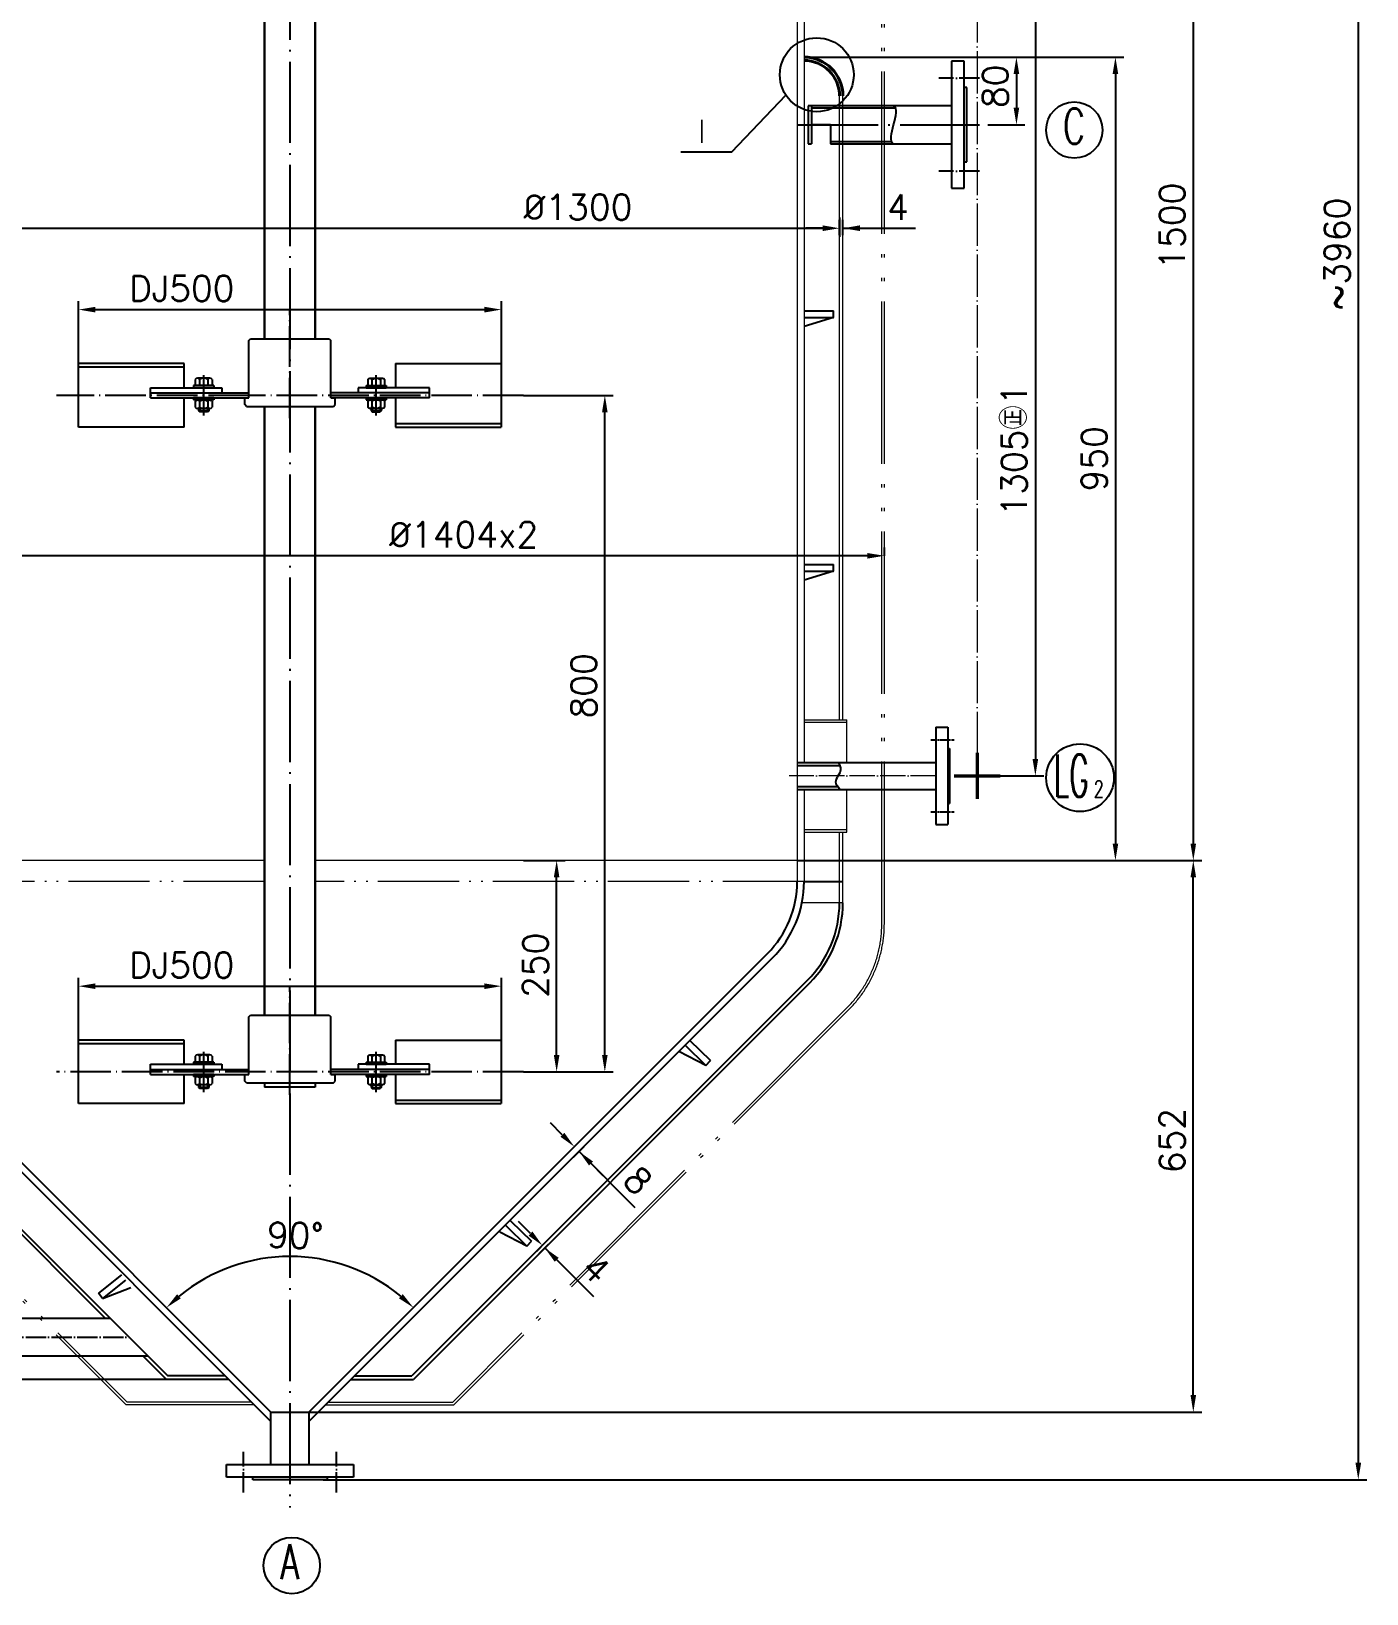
# Model space of a CAD drawing. Extents: x -5195 to 745, y -4429 to 3981.
# Drawn here: x -3904 to -2325, y -1129 to 719 of the extents above; entities that cross this region are included whole.
import ezdxf

# ---------------------------------------------------------------- set-up
doc = ezdxf.new("R2010")
doc.units = 0
doc.header["$MEASUREMENT"] = 0
for name, pattern in [('ACAD_ISO04W100', [30.5, 24, -3, 0.5, -3]), ('ACAD_ISO05W100', [34, 24, -3, 0.5, -3, 0.5, -3]), ('DASH10', [12, 10, -1, 0, -1]), ('DIVIDEX2', [2.5, 1, -0.5, 0, -0.5, 0, -0.5]), ('PHANTOMX2', [5, 2.5, -0.5, 0.5, -0.5, 0.5, -0.5])]:
    doc.linetypes.add(name, pattern=pattern)
doc.layers.get('DEFPOINTS').update_dxf_attribs({"linetype": 'CONTINUOUS'})
for name, color, linetype, lineweight in [('1', 7, 'CONTINUOUS', 40), ('中心线', 3, 'DASH10', 18), ('双点划线', 5, 'DIVIDEX2', 18), ('细实线', 5, 'CONTINUOUS', 18), ('轮廓线', 7, 'CONTINUOUS', 30)]:
    doc.layers.add(name, color=color, linetype=linetype, lineweight=lineweight)
for name, color, linetype in [('1中心线', 3, 'ACAD_ISO04W100'), ('3', 5, 'PHANTOMX2'), ('3轮廓', 7, 'CONTINUOUS'), ('3轮廓、图框', 7, 'CONTINUOUS'), ('4文字、标注、剖面线', 5, 'CONTINUOUS'), ('4文字标注', 5, 'CONTINUOUS'), ('4文字标注2', 5, 'CONTINUOUS')]:
    doc.layers.add(name, color=color, linetype=linetype)
doc.styles.add('CHINA', font='romans.shx', dxfattribs={"bigfont": 'china.shx'})
doc.styles.add('样式 2', font='ROMANS.shx', dxfattribs={"width": 0.75, "bigfont": 'hmhz.shx'})
doc.dimstyles.new('普通15CC', dxfattribs={"dimscale": 10, "dimtxt": 3, "dimasz": 2, "dimexe": 1, "dimexo": 0, "dimgap": 1, "dimtad": 1, "dimdec": 0, "dimzin": 11, "dimdsep": 46, "dimtxsty": 'CHINA', "dimcen": 0, "dimclrd": 5, "dimclre": 5, "dimclrt": 5, "dimadec": 0, "dimazin": 0, "dimtfac": 0.7, "dimtdec": 4, "dimtofl": 0, "dimtmove": 0, "dimatfit": 0, "dimfxl": 1, "dimtolj": 1, "dimtzin": 11, "dimarcsym": 0})

# ---------------------------------------------------------------- blocks, each defined once
blk = doc.blocks.new('管口符号')
at = {"layer": '4文字标注'}
blk.add_circle((-1249.14, -514.69), 4, dxfattribs=at)
at = {"layer": '4文字标注', "style": '样式 2', "width": 0.7}
for tag, p, height in [('A', (-1250.76, -516.64), 5), ('1', (-1247.74, -516.63), 2)]:
    blk.add_attdef(tag, p, '', height=height, dxfattribs=at)
blk = doc.blocks.new('*D37')
at = {"layer": '3轮廓、图框', "color": 5, "lineweight": -2}
for p, q in [((-2968.1, 486), (-2988.1, 486)), ((-2948.1, 478), (-2948.1, 496)), ((-2944.1, 478), (-2944.1, 496)), ((-2944.1, 486), (-2858.3, 486)), ((-2924.1, 486), (-2904.1, 486))]:
    blk.add_line(p, q, dxfattribs=at)
at = {"layer": '3轮廓、图框', "color": 5}
for points in [[(-2968.1, 482.7), (-2968.1, 489.4), (-2948.1, 486)], [(-2924.1, 489.4), (-2924.1, 482.7), (-2944.1, 486)]]:
    blk.add_solid(points, dxfattribs=at)
at = {"layer": 'DEFPOINTS', "color": 0}
for p in [(-2944.1, 486), (-2948.1, 478), (-2944.1, 478)]:
    blk.add_point(p, dxfattribs=at)
at = {"layer": '3轮廓、图框', "color": 5, "insert": (-2879, 511), "char_height": 30, "attachment_point": 5, "style": 'CHINA'}
blk.add_mtext('\\A1;4', dxfattribs=at)
blk = doc.blocks.new('*D39')
at = {"layer": '3轮廓、图框', "color": 5, "lineweight": -2}
for p, q in [((-4301.1, 98.7), (-4301.1, 108.7)), ((-2915.1, 98.7), (-4281.1, 98.7)), ((-2895.1, 98.7), (-2895.1, 108.7))]:
    blk.add_line(p, q, dxfattribs=at)
at = {"layer": '3轮廓、图框', "color": 5}
for points in [[(-4281.1, 102), (-4281.1, 95.4), (-4301.1, 98.7)], [(-2915.1, 95.4), (-2915.1, 102), (-2895.1, 98.7)]]:
    blk.add_solid(points, dxfattribs=at)
at = {"layer": 'DEFPOINTS', "color": 0}
for p in [(-4301.1, 98.7), (-4301.1, 98.7), (-2895.1, 98.7)]:
    blk.add_point(p, dxfattribs=at)
at = {"layer": '3轮廓、图框', "color": 5, "insert": (-3392.7, 123.7), "char_height": 30, "attachment_point": 5, "style": 'CHINA'}
blk.add_mtext('\\A1;{\\fISOCPEUR|b0|i0|c134|p0;%%c}1404x2', dxfattribs=at)
blk = doc.blocks.new('*D40')
at = {"layer": '3轮廓、图框', "color": 5, "lineweight": -2}
for p, q in [((-4248.1, 498.6), (-4248.1, 476)), ((-4228.1, 486), (-2968.1, 486)), ((-2948.1, 498.6), (-2948.1, 476))]:
    blk.add_line(p, q, dxfattribs=at)
at = {"layer": '3轮廓、图框', "color": 5}
for points in [[(-4228.1, 489.4), (-4228.1, 482.7), (-4248.1, 486)], [(-2968.1, 482.7), (-2968.1, 489.4), (-2948.1, 486)]]:
    blk.add_solid(points, dxfattribs=at)
at = {"layer": 'DEFPOINTS', "color": 0}
for p in [(-4248.1, 498.6), (-2948.1, 498.6), (-2948.1, 486)]:
    blk.add_point(p, dxfattribs=at)
at = {"layer": '3轮廓、图框', "color": 5, "insert": (-3257.5, 511), "char_height": 30, "attachment_point": 5, "style": 'CHINA'}
blk.add_mtext('\\A1;{\\fISOCPEUR|b0|i0|c0|p22;%%c}1300', dxfattribs=at)
blk = doc.blocks.new('*D41')
at = {"layer": '3轮廓、图框', "color": 5, "lineweight": -2}
for p, q in [((-2772.6, 688.4), (-2728.9, 688.4)), ((-2738.9, 668.4), (-2738.9, 628.4)), ((-2772.6, 608.4), (-2728.9, 608.4))]:
    blk.add_line(p, q, dxfattribs=at)
at = {"layer": '3轮廓、图框', "color": 5}
for points in [[(-2735.6, 668.4), (-2742.2, 668.4), (-2738.9, 688.4)], [(-2742.2, 628.4), (-2735.6, 628.4), (-2738.9, 608.4)]]:
    blk.add_solid(points, dxfattribs=at)
at = {"layer": 'DEFPOINTS', "color": 0}
for p in [(-2772.6, 688.4), (-2772.6, 608.4), (-2738.9, 608.4)]:
    blk.add_point(p, dxfattribs=at)
at = {"layer": '3轮廓、图框', "color": 5, "insert": (-2763.9, 653.8), "char_height": 30, "attachment_point": 5, "rotation": 90, "style": 'CHINA'}
blk.add_mtext('\\A1;80', dxfattribs=at)
blk = doc.blocks.new('*D43')
at = {"layer": '3轮廓、图框', "color": 5, "lineweight": -2}
for p, q in [((-3848.1, 325.9), (-3848.1, 399.8)), ((-3828.1, 389.8), (-3368.1, 389.8)), ((-3348.1, 325.9), (-3348.1, 399.8))]:
    blk.add_line(p, q, dxfattribs=at)
at = {"layer": '3轮廓、图框', "color": 5}
for points in [[(-3828.1, 393.1), (-3828.1, 386.4), (-3848.1, 389.8)], [(-3368.1, 386.4), (-3368.1, 393.1), (-3348.1, 389.8)]]:
    blk.add_solid(points, dxfattribs=at)
at = {"layer": 'DEFPOINTS', "color": 0}
for p in [(-3348.1, 389.8), (-3848.1, 325.9), (-3348.1, 325.9)]:
    blk.add_point(p, dxfattribs=at)
at = {"layer": '3轮廓、图框', "color": 5, "insert": (-3726.1, 414.8), "char_height": 30, "attachment_point": 5, "style": 'CHINA'}
blk.add_mtext('\\A1;DJ500', dxfattribs=at)
blk = doc.blocks.new('*D49')
at = {"layer": '3轮廓、图框', "color": 5, "lineweight": -2}
for p, q in [((-4063.1, -805.1), (-4063.1, -785.1)), ((-4063.1, -825.1), (-4073.1, -825.1)), ((-3744.1, -875.1), (-4073.1, -875.1)), ((-4063.1, -875.1), (-4063.1, -983.7)), ((-4063.1, -895.1), (-4063.1, -915.1))]:
    blk.add_line(p, q, dxfattribs=at)
at = {"layer": '3轮廓、图框', "color": 5}
for points in [[(-4066.4, -805.1), (-4059.8, -805.1), (-4063.1, -825.1)], [(-4059.8, -895.1), (-4066.4, -895.1), (-4063.1, -875.1)]]:
    blk.add_solid(points, dxfattribs=at)
at = {"layer": 'DEFPOINTS', "color": 0}
for p in [(-4063.1, -825.1), (-4063.1, -875.1), (-3744.1, -875.1)]:
    blk.add_point(p, dxfattribs=at)
at = {"layer": '3轮廓、图框', "color": 5, "insert": (-4088.1, -949.4), "char_height": 30, "attachment_point": 5, "rotation": 90, "style": 'CHINA'}
blk.add_mtext('\\A1;50', dxfattribs=at)
blk = doc.blocks.new('*D56')
at = {"layer": '3轮廓、图框', "color": 5, "lineweight": -2}
for p, q in [((-3313.7, -702.7), (-3327.8, -688.6)), ((-3295.7, -713), (-3306.6, -723.9)), ((-3292.8, -715.8), (-3303.8, -726.7)), ((-3296.7, -719.7), (-3239.1, -777.3)), ((-3282.6, -733.8), (-3268.4, -748))]:
    blk.add_line(p, q, dxfattribs=at)
at = {"layer": '3轮廓、图框', "color": 5}
for points in [[(-3316, -705.1), (-3311.3, -700.3), (-3299.5, -716.8)], [(-3280.2, -731.5), (-3284.9, -736.2), (-3296.7, -719.7)]]:
    blk.add_solid(points, dxfattribs=at)
at = {"layer": 'DEFPOINTS', "color": 0}
for p in [(-3296.7, -719.7), (-3295.7, -713), (-3292.8, -715.8)]:
    blk.add_point(p, dxfattribs=at)
at = {"layer": '3轮廓、图框', "color": 5, "insert": (-3236.1, -744.9), "char_height": 30, "attachment_point": 5, "rotation": 315, "style": 'CHINA'}
blk.add_mtext('\\A1;4', dxfattribs=at)
blk = doc.blocks.new('*D57')
at = {"layer": '3轮廓、图框', "color": 5, "lineweight": -2}
for p, q in [((-3276, -585.9), (-3290.1, -571.7)), ((-3256.4, -594.5), (-3268.9, -607.1)), ((-3250.7, -600.2), (-3263.3, -612.7)), ((-3256.2, -605.7), (-3190.1, -671.8)), ((-3242, -619.8), (-3227.9, -634))]:
    blk.add_line(p, q, dxfattribs=at)
at = {"layer": '3轮廓、图框', "color": 5}
for points in [[(-3278.3, -588.2), (-3273.6, -583.5), (-3261.8, -600)], [(-3239.7, -617.5), (-3244.4, -622.2), (-3256.2, -605.7)]]:
    blk.add_solid(points, dxfattribs=at)
at = {"layer": 'DEFPOINTS', "color": 0}
for p in [(-3256.4, -594.5), (-3256.2, -605.7), (-3250.7, -600.2)]:
    blk.add_point(p, dxfattribs=at)
at = {"layer": '3轮廓、图框', "color": 5, "insert": (-3186.5, -640), "char_height": 30, "attachment_point": 5, "rotation": 315, "style": 'CHINA'}
blk.add_mtext('\\A1;8', dxfattribs=at)
blk = doc.blocks.new('*D58')
at = {"layer": '3轮廓、图框', "color": 5, "lineweight": -2}
for p, q in [((-2944.1, -261.6), (-2519.7, -261.6)), ((-2529.7, -893.8), (-2529.7, -281.6)), ((-3575.6, -913.8), (-2519.7, -913.8))]:
    blk.add_line(p, q, dxfattribs=at)
at = {"layer": '3轮廓、图框', "color": 5}
for points in [[(-2526.4, -281.6), (-2533, -281.6), (-2529.7, -261.6)], [(-2533, -893.8), (-2526.4, -893.8), (-2529.7, -913.8)]]:
    blk.add_solid(points, dxfattribs=at)
at = {"layer": 'DEFPOINTS', "color": 0}
for p in [(-2944.1, -261.6), (-2529.7, -261.6), (-3575.6, -913.8)]:
    blk.add_point(p, dxfattribs=at)
at = {"layer": '3轮廓、图框', "color": 5, "insert": (-2554.7, -592.8), "char_height": 30, "attachment_point": 5, "rotation": 90, "style": 'CHINA'}
blk.add_mtext('\\A1;652', dxfattribs=at)
blk = doc.blocks.new('*D59')
at = {"layer": '3轮廓、图框', "color": 5, "lineweight": -2}
blk.add_arc((-3598.1, -936.3), 206.5, 50.5513, 129.4487, dxfattribs=at)
at = {"layer": '3轮廓、图框', "color": 5}
for points in [[(-3731.6, -774.4), (-3727.1, -779.3), (-3744.1, -790.3)], [(-3469.2, -779.3), (-3464.7, -774.4), (-3452.1, -790.3)]]:
    blk.add_solid(points, dxfattribs=at)
at = {"layer": 'DEFPOINTS', "color": 0}
for p in [(-4163, -371.4), (-3033.3, -371.4), (-3651.6, -736.8), (-3620.6, -913.8), (-3575.6, -913.8)]:
    blk.add_point(p, dxfattribs=at)
at = {"layer": '3轮廓、图框', "color": 5, "insert": (-3591.8, -704.9), "char_height": 30, "attachment_point": 5, "rotation": 358.4368, "style": 'CHINA'}
blk.add_mtext('\\A1;90%%d', dxfattribs=at)
blk = doc.blocks.new('*D60')
at = {"layer": '3轮廓、图框', "color": 5, "lineweight": -2}
for p, q in [((-3321.8, -261.6), (-3272.7, -261.6)), ((-3282.7, -491.6), (-3282.7, -281.6)), ((-3321.8, -511.6), (-3272.7, -511.6))]:
    blk.add_line(p, q, dxfattribs=at)
at = {"layer": '3轮廓、图框', "color": 5}
for points in [[(-3279.4, -281.6), (-3286, -281.6), (-3282.7, -261.6)], [(-3286, -491.6), (-3279.4, -491.6), (-3282.7, -511.6)]]:
    blk.add_solid(points, dxfattribs=at)
at = {"layer": 'DEFPOINTS', "color": 0}
for p in [(-3321.8, -261.6), (-3282.7, -261.6), (-3321.8, -511.6)]:
    blk.add_point(p, dxfattribs=at)
at = {"layer": '3轮廓、图框', "color": 5, "insert": (-3307.7, -385.5), "char_height": 30, "attachment_point": 5, "rotation": 90, "style": 'CHINA'}
blk.add_mtext('\\A1;250', dxfattribs=at)
blk = doc.blocks.new('*D61')
at = {"layer": '3轮廓、图框', "color": 5, "lineweight": -2}
for p, q in [((-3848.1, -474.1), (-3848.1, -400.2)), ((-3348.1, -474.1), (-3348.1, -400.2)), ((-3828.1, -410.2), (-3368.1, -410.2))]:
    blk.add_line(p, q, dxfattribs=at)
at = {"layer": '3轮廓、图框', "color": 5}
for points in [[(-3828.1, -406.9), (-3828.1, -413.6), (-3848.1, -410.2)], [(-3368.1, -413.6), (-3368.1, -406.9), (-3348.1, -410.2)]]:
    blk.add_solid(points, dxfattribs=at)
at = {"layer": 'DEFPOINTS', "color": 0}
for p in [(-3348.1, -410.2), (-3848.1, -474.1), (-3348.1, -474.1)]:
    blk.add_point(p, dxfattribs=at)
at = {"layer": '3轮廓、图框', "color": 5, "insert": (-3726.1, -385.2), "char_height": 30, "attachment_point": 5, "style": 'CHINA'}
blk.add_mtext('\\A1;DJ500', dxfattribs=at)
blk = doc.blocks.new('*D65')
at = {"layer": '3轮廓、图框', "color": 5, "lineweight": -2}
for p, q in [((-3559, 2959.8), (-2324.6, 2959.8)), ((-2334.6, 2939.8), (-2334.6, -973.8)), ((-3559, -993.8), (-2324.6, -993.8))]:
    blk.add_line(p, q, dxfattribs=at)
at = {"layer": '3轮廓、图框', "color": 5}
for points in [[(-2331.2, 2939.8), (-2337.9, 2939.8), (-2334.6, 2959.8)], [(-2337.9, -973.8), (-2331.2, -973.8), (-2334.6, -993.8)]]:
    blk.add_solid(points, dxfattribs=at)
at = {"layer": 'DEFPOINTS', "color": 0}
for p in [(-3559, 2959.8), (-3559, -993.8), (-2334.6, -993.8)]:
    blk.add_point(p, dxfattribs=at)
at = {"layer": '3轮廓、图框', "color": 5, "insert": (-2359.6, 455.3), "char_height": 30, "attachment_point": 5, "rotation": 90, "style": 'CHINA'}
blk.add_mtext('\\A1;~3960', dxfattribs=at)
blk = doc.blocks.new('*D66')
at = {"layer": '3轮廓、图框', "color": 5, "lineweight": -2}
for p, q in [((-2998.1, 1238.4), (-2519.7, 1238.4)), ((-2529.7, 1218.4), (-2529.7, -241.6)), ((-2998.1, -261.6), (-2519.7, -261.6))]:
    blk.add_line(p, q, dxfattribs=at)
at = {"layer": '3轮廓、图框', "color": 5}
for points in [[(-2526.4, 1218.4), (-2533, 1218.4), (-2529.7, 1238.4)], [(-2533, -241.6), (-2526.4, -241.6), (-2529.7, -261.6)]]:
    blk.add_solid(points, dxfattribs=at)
at = {"layer": 'DEFPOINTS', "color": 0}
for p in [(-2998.1, 1238.4), (-2998.1, -261.6), (-2529.7, -261.6)]:
    blk.add_point(p, dxfattribs=at)
at = {"layer": '3轮廓、图框', "color": 5, "insert": (-2554.7, 488.4), "char_height": 30, "attachment_point": 5, "rotation": 90, "style": 'CHINA'}
blk.add_mtext('\\A1;1500', dxfattribs=at)
blk = doc.blocks.new('*D67')
at = {"layer": '3轮廓、图框', "color": 5, "lineweight": -2}
for p, q in [((-3321.8, 288.4), (-3215.7, 288.4)), ((-3225.7, -491.6), (-3225.7, 268.4)), ((-3274.7, -511.6), (-3215.7, -511.6))]:
    blk.add_line(p, q, dxfattribs=at)
at = {"layer": '3轮廓、图框', "color": 5}
for points in [[(-3222.4, 268.4), (-3229, 268.4), (-3225.7, 288.4)], [(-3229, -491.6), (-3222.4, -491.6), (-3225.7, -511.6)]]:
    blk.add_solid(points, dxfattribs=at)
at = {"layer": 'DEFPOINTS', "color": 0}
for p in [(-3321.8, 288.4), (-3225.7, 288.4), (-3274.7, -511.6)]:
    blk.add_point(p, dxfattribs=at)
at = {"layer": '3轮廓、图框', "color": 5, "insert": (-3250.7, -55), "char_height": 30, "attachment_point": 5, "rotation": 90, "style": 'CHINA'}
blk.add_mtext('\\A1;800', dxfattribs=at)
blk = doc.blocks.new('*D68')
at = {"layer": '3轮廓、图框', "color": 5, "lineweight": -2}
for p, q in [((-2990.1, 688.4), (-2611.8, 688.4)), ((-2621.8, 668.4), (-2621.8, -241.6)), ((-2895.1, -261.6), (-2611.8, -261.6))]:
    blk.add_line(p, q, dxfattribs=at)
at = {"layer": '3轮廓、图框', "color": 5}
for points in [[(-2618.5, 668.4), (-2625.1, 668.4), (-2621.8, 688.4)], [(-2625.1, -241.6), (-2618.5, -241.6), (-2621.8, -261.6)]]:
    blk.add_solid(points, dxfattribs=at)
at = {"layer": 'DEFPOINTS', "color": 0}
for p in [(-2990.1, 688.4), (-2895.1, -261.6), (-2621.8, -261.6)]:
    blk.add_point(p, dxfattribs=at)
at = {"layer": '3轮廓、图框', "color": 5, "insert": (-2646.8, 213.4), "char_height": 30, "attachment_point": 5, "rotation": 90, "style": 'CHINA'}
blk.add_mtext('\\A1;950', dxfattribs=at)
blk = doc.blocks.new('*D70')
at = {"layer": '3轮廓、图框', "color": 5, "lineweight": -2}
for p, q in [((-2757.8, 1143.5), (-2706.5, 1143.5)), ((-2716.5, 1123.5), (-2716.5, -141.6)), ((-2757.8, -161.6), (-2706.5, -161.6))]:
    blk.add_line(p, q, dxfattribs=at)
at = {"layer": '3轮廓、图框', "color": 5}
for points in [[(-2713.2, 1123.5), (-2719.8, 1123.5), (-2716.5, 1143.5)], [(-2719.8, -141.6), (-2713.2, -141.6), (-2716.5, -161.6)]]:
    blk.add_solid(points, dxfattribs=at)
at = {"layer": 'DEFPOINTS', "color": 0}
for p in [(-2757.8, 1143.5), (-2757.8, -161.6), (-2716.5, -161.6)]:
    blk.add_point(p, dxfattribs=at)
at = {"layer": '3轮廓、图框', "color": 5, "insert": (-2741.5, 223.7), "char_height": 30, "attachment_point": 5, "rotation": 90, "style": 'CHINA'}
blk.add_mtext('\\A1;1305㊣1{}{{\\H0.7x;}{}}', dxfattribs=at)

msp = doc.modelspace()

# ---------------------------------------------------------------- linework, layer by layer
at = {"layer": '1'}
for radius in [46, 42]:
    msp.add_arc((-2990.12088, 642.41796), radius, 0, 90, dxfattribs=at)
at = {"layer": '1中心线', "ltscale": 4}
for p, q in [((-3598.12088, 2146.86022), (-3598.12088, -1026.48243)), ((-2998.45467, 608.41796), (-2782.62986, 608.41796))]:
    msp.add_line(p, q, dxfattribs=at)
at = {"layer": '1中心线'}
for p, q in [((-2782.62986, 663.41796), (-2830.62986, 663.41796)), ((-2782.62986, 553.41796), (-2830.62986, 553.41796)), ((-4063.09339, -825.10138), (-3788.44931, -825.10138)), ((-3653.12088, -1008.78767), (-3653.12088, -960.78767)), ((-3543.12088, -1008.78767), (-3543.12088, -960.78767))]:
    msp.add_line(p, q, dxfattribs=at)
at = {"layer": '1中心线', "ltscale": 2}
for p, q in [((-3598.12088, 261.25517), (-3598.12088, 389.58074)), ((-3700.12088, 264.57542), (-3700.12088, 312.12269)), ((-3496.12088, 264.57542), (-3496.12088, 312.12269)), ((-3646.62088, 288.41796), (-3874.39443, 288.41796)), ((-3321.84733, 288.41796), (-3646.62088, 288.41796)), ((-3598.12088, -538.74483), (-3598.12088, -410.41926)), ((-3700.12088, -535.42458), (-3700.12088, -487.87731)), ((-3496.12088, -535.42458), (-3496.12088, -487.87731)), ((-3321.84733, -511.58204), (-3874.39443, -511.58204))]:
    msp.add_line(p, q, dxfattribs=at)
at = {"layer": '3'}
for p, q in [((-2840.01089, -119.08204), (-2812.52035, -119.08204)), ((-2840.01089, -204.08204), (-2812.52035, -204.08204))]:
    msp.add_line(p, q, dxfattribs=at)
at = {"layer": '3轮廓'}
for p, q in [((-2815.62986, 683.41796), (-2815.62986, 533.41796)), ((-2800.62986, 683.41796), (-2815.62986, 683.41796)), ((-2800.62986, 533.41796), (-2800.62986, 683.41796)), ((-2797.62986, 652.41796), (-2800.62986, 652.41796)), ((-2797.62986, 564.41796), (-2797.62986, 652.41796)), ((-2815.62986, 630.91796), (-2985.22043, 630.91796)), ((-2981.22043, 628.41796), (-2881.99424, 628.41796)), ((-2958.87299, 608.41796), (-2981.22043, 608.41796)), ((-2985.22043, 585.91796), (-2981.22043, 585.91796)), ((-2958.87299, 588.41796), (-2886.2675, 588.41796)), ((-2958.87299, 585.91796), (-2815.62986, 585.91796)), ((-2800.62986, 564.41796), (-2797.62986, 564.41796)), ((-2815.62986, 533.41796), (-2800.62986, 533.41796)), ((-3646.62088, 353.41796), (-3644.62088, 355.41796)), ((-3646.62088, 285.41796), (-3646.62088, 353.41796)), ((-3644.62088, 355.41796), (-3551.62088, 355.41796)), ((-3551.62088, 355.41796), (-3549.62088, 353.41796)), ((-3549.62088, 285.41796), (-3549.62088, 353.41796)), ((-3848.12088, 250.9413), (-3848.12088, 325.89462)), ((-3723.12088, 325.89462), (-3848.12088, 325.89462)), ((-3723.12088, 321.65198), (-3848.12088, 321.65198)), ((-3723.12088, 297.41796), (-3723.12088, 325.89462)), ((-3473.12088, 325.89462), (-3473.12088, 297.41796)), ((-3473.12088, 325.89462), (-3348.12088, 325.89462)), ((-3348.12088, 325.89462), (-3348.12088, 250.9413)), ((-3763.12088, 291.41796), (-3763.12088, 297.41796)), ((-3763.12088, 297.41796), (-3678.73367, 297.41796)), ((-3678.73367, 297.41796), (-3678.73367, 291.41796)), ((-3433.12088, 297.41796), (-3517.50809, 297.41796)), ((-3517.50809, 297.41796), (-3517.50809, 291.41796)), ((-3433.12088, 291.41796), (-3433.12088, 297.41796)), ((-3763.12088, 291.41796), (-3646.62088, 291.41796)), ((-3763.12088, 285.41796), (-3763.12088, 291.41796)), ((-3763.12088, 285.41796), (-3646.62088, 285.41796)), ((-3723.12088, 250.9413), (-3723.12088, 285.41796)), ((-3651.62088, 277.41796), (-3651.62088, 285.41796)), ((-3649.62088, 275.41796), (-3651.62088, 277.41796)), ((-3433.12088, 291.41796), (-3549.62088, 291.41796)), ((-3549.62088, 285.41796), (-3544.62088, 285.41796)), ((-3433.12088, 285.41796), (-3549.62088, 285.41796)), ((-3546.62088, 275.41796), (-3544.62088, 277.41796)), ((-3544.62088, 277.41796), (-3544.62088, 285.41796)), ((-3473.12088, 285.41796), (-3473.12088, 250.9413)), ((-3433.12088, 285.41796), (-3433.12088, 291.41796)), ((-3649.62088, 275.41796), (-3546.62088, 275.41796)), ((-3723.12088, 250.9413), (-3848.12088, 250.9413)), ((-3473.12088, 255.18394), (-3348.12088, 255.18394)), ((-3473.12088, 250.9413), (-3348.12088, 250.9413)), ((-2834.12088, -104.08204), (-2820.12088, -104.08204)), ((-2834.12088, -104.08204), (-2834.12088, -219.08204)), ((-2820.12088, -104.08204), (-2820.12088, -219.08204)), ((-2820.12088, -129.08204), (-2818.12088, -129.08204)), ((-2818.12088, -129.08204), (-2818.12088, -194.08204)), ((-2998.12088, -145.58204), (-2834.12088, -145.58204)), ((-2998.12088, -149.08204), (-2947.46444, -149.08204)), ((-2998.12088, -174.08204), (-2950.34138, -174.08204)), ((-2998.12088, -177.58204), (-2834.12088, -177.58204)), ((-2820.12088, -194.08204), (-2818.12088, -194.08204)), ((-2834.12088, -219.08204), (-2820.12088, -219.08204)), ((-3646.62088, -446.58204), (-3644.62088, -444.58204)), ((-3646.62088, -514.58204), (-3646.62088, -446.58204)), ((-3644.62088, -444.58204), (-3551.62088, -444.58204)), ((-3551.62088, -444.58204), (-3549.62088, -446.58204)), ((-3549.62088, -514.58204), (-3549.62088, -446.58204)), ((-3848.12088, -549.0587), (-3848.12088, -474.10538)), ((-3723.12088, -474.10538), (-3848.12088, -474.10538)), ((-3723.12088, -478.34802), (-3848.12088, -478.34802)), ((-3723.12088, -502.58204), (-3723.12088, -474.10538)), ((-3473.12088, -474.10538), (-3473.12088, -502.58204)), ((-3473.12088, -474.10538), (-3348.12088, -474.10538)), ((-3348.12088, -474.10538), (-3348.12088, -549.0587)), ((-3763.12088, -508.58204), (-3763.12088, -502.58204)), ((-3763.12088, -502.58204), (-3678.73367, -502.58204)), ((-3763.12088, -508.58204), (-3646.62088, -508.58204)), ((-3763.12088, -514.58204), (-3763.12088, -508.58204)), ((-3763.12088, -514.58204), (-3646.62088, -514.58204)), ((-3723.12088, -549.0587), (-3723.12088, -514.58204)), ((-3678.73367, -502.58204), (-3678.73367, -508.58204)), ((-3651.62088, -522.58204), (-3651.62088, -514.58204)), ((-3433.12088, -508.58204), (-3549.62088, -508.58204)), ((-3549.62088, -514.58204), (-3544.62088, -514.58204)), ((-3433.12088, -514.58204), (-3549.62088, -514.58204)), ((-3544.62088, -522.58204), (-3544.62088, -514.58204)), ((-3433.12088, -502.58204), (-3517.50809, -502.58204)), ((-3517.50809, -502.58204), (-3517.50809, -508.58204)), ((-3473.12088, -514.58204), (-3473.12088, -549.0587)), ((-3433.12088, -508.58204), (-3433.12088, -502.58204)), ((-3433.12088, -514.58204), (-3433.12088, -508.58204)), ((-3649.62088, -524.58204), (-3651.62088, -522.58204)), ((-3649.62088, -524.58204), (-3546.62088, -524.58204)), ((-3546.62088, -524.58204), (-3544.62088, -522.58204)), ((-3723.12088, -549.0587), (-3848.12088, -549.0587)), ((-3473.12088, -544.81606), (-3348.12088, -544.81606)), ((-3473.12088, -549.0587), (-3348.12088, -549.0587)), ((-4013.85845, -802.60138), (-3810.94931, -802.60138)), ((-3765.94931, -847.60138), (-4013.85845, -847.60138)), ((-3620.62088, -975.78767), (-3620.62088, -913.78767)), ((-3575.62088, -913.78767), (-3575.62088, -975.78767)), ((-3673.12088, -990.78767), (-3673.12088, -975.78767)), ((-3673.12088, -975.78767), (-3523.12088, -975.78767)), ((-3523.12088, -975.78767), (-3523.12088, -990.78767)), ((-3523.12088, -990.78767), (-3673.12088, -990.78767)), ((-3642.12088, -993.78767), (-3642.12088, -990.78767)), ((-3554.12088, -993.78767), (-3642.12088, -993.78767)), ((-3554.12088, -990.78767), (-3554.12088, -993.78767))]:
    msp.add_line(p, q, dxfattribs=at)
at = {"layer": '3轮廓', "color": 7}
for p, q in [((-2985.22043, 630.91796), (-2985.22043, 585.91796)), ((-2981.22043, 630.91796), (-2981.22043, 585.91796)), ((-2958.87299, 608.41796), (-2958.87299, 585.91796))]:
    msp.add_line(p, q, dxfattribs=at)
at = {"layer": '3轮廓'}
for points in [[(-3688.12088, 299.91796), (-3712.12088, 299.91796)], [(-3712.12088, 299.91796), (-3712.12088, 297.41796)], [(-3688.12088, 297.41796), (-3712.12088, 297.41796)], [(-3710.04588, 307.06649), (-3710.04588, 299.91796)], [(-3692.67713, 308.56649), (-3707.56463, 308.56649)], [(-3705.08338, 307.06649), (-3705.08338, 299.91796)], [(-3695.15838, 307.06649), (-3695.15838, 299.91796)], [(-3690.19588, 307.06649), (-3690.19588, 299.91796)], [(-3688.12088, 299.91796), (-3688.12088, 297.41796)], [(-3508.12088, 299.91796), (-3484.12088, 299.91796)], [(-3508.12088, 299.91796), (-3508.12088, 297.41796)], [(-3508.12088, 297.41796), (-3484.12088, 297.41796)], [(-3506.04588, 307.06649), (-3506.04588, 299.91796)], [(-3503.56463, 308.56649), (-3488.67713, 308.56649)], [(-3501.08338, 307.06649), (-3501.08338, 299.91796)], [(-3491.15838, 307.06649), (-3491.15838, 299.91796)], [(-3486.19588, 307.06649), (-3486.19588, 299.91796)], [(-3484.12088, 299.91796), (-3484.12088, 297.41796)], [(-3688.12088, 285.41796), (-3712.12088, 285.41796)], [(-3712.12088, 285.41796), (-3712.12088, 282.91796)], [(-3688.12088, 282.91796), (-3712.12088, 282.91796)], [(-3710.04588, 281.41796), (-3710.04588, 274.55227)], [(-3705.08338, 281.41796), (-3705.08338, 274.55227)], [(-3695.15838, 281.41796), (-3695.15838, 274.55227)], [(-3690.19588, 281.41796), (-3690.19588, 274.55227)], [(-3688.12088, 285.41796), (-3688.12088, 282.91796)], [(-3508.12088, 285.41796), (-3508.12088, 282.91796)], [(-3508.12088, 285.41796), (-3484.12088, 285.41796)], [(-3508.12088, 282.91796), (-3484.12088, 282.91796)], [(-3506.04588, 281.41796), (-3506.04588, 274.55227)], [(-3501.08338, 281.41796), (-3501.08338, 274.55227)], [(-3491.15838, 281.41796), (-3491.15838, 274.55227)], [(-3486.19588, 281.41796), (-3486.19588, 274.55227)], [(-3484.12088, 285.41796), (-3484.12088, 282.91796)], [(-3692.67713, 273.05227), (-3707.56463, 273.05227)], [(-3706.12088, 273.05227), (-3706.12088, 270.10227)], [(-3706.12088, 270.10227), (-3704.77088, 268.75227)], [(-3694.12088, 270.10227), (-3706.12088, 270.10227)], [(-3695.47088, 268.75227), (-3704.77088, 268.75227)], [(-3694.12088, 270.10227), (-3695.47088, 268.75227)], [(-3694.12088, 273.05227), (-3694.12088, 270.10227)], [(-3503.56463, 273.05227), (-3488.67713, 273.05227)], [(-3502.12088, 273.05227), (-3502.12088, 270.10227)], [(-3502.12088, 270.10227), (-3500.77088, 268.75227)], [(-3502.12088, 270.10227), (-3490.12088, 270.10227)], [(-3500.77088, 268.75227), (-3491.47088, 268.75227)], [(-3490.12088, 270.10227), (-3491.47088, 268.75227)], [(-3490.12088, 273.05227), (-3490.12088, 270.10227)], [(-3710.04588, -492.93351), (-3710.04588, -500.08204)], [(-3692.67713, -491.43351), (-3707.56463, -491.43351)], [(-3705.08338, -492.93351), (-3705.08338, -500.08204)], [(-3695.15838, -492.93351), (-3695.15838, -500.08204)], [(-3690.19588, -492.93351), (-3690.19588, -500.08204)], [(-3506.04588, -492.93351), (-3506.04588, -500.08204)], [(-3503.56463, -491.43351), (-3488.67713, -491.43351)], [(-3501.08338, -492.93351), (-3501.08338, -500.08204)], [(-3491.15838, -492.93351), (-3491.15838, -500.08204)], [(-3486.19588, -492.93351), (-3486.19588, -500.08204)], [(-3688.12088, -500.08204), (-3712.12088, -500.08204)], [(-3712.12088, -500.08204), (-3712.12088, -502.58204)], [(-3688.12088, -502.58204), (-3712.12088, -502.58204)], [(-3688.12088, -514.58204), (-3712.12088, -514.58204)], [(-3712.12088, -514.58204), (-3712.12088, -517.08204)], [(-3688.12088, -517.08204), (-3712.12088, -517.08204)], [(-3688.12088, -500.08204), (-3688.12088, -502.58204)], [(-3688.12088, -514.58204), (-3688.12088, -517.08204)], [(-3508.12088, -500.08204), (-3484.12088, -500.08204)], [(-3508.12088, -500.08204), (-3508.12088, -502.58204)], [(-3508.12088, -502.58204), (-3484.12088, -502.58204)], [(-3508.12088, -514.58204), (-3508.12088, -517.08204)], [(-3508.12088, -514.58204), (-3484.12088, -514.58204)], [(-3508.12088, -517.08204), (-3484.12088, -517.08204)], [(-3484.12088, -500.08204), (-3484.12088, -502.58204)], [(-3484.12088, -514.58204), (-3484.12088, -517.08204)], [(-3710.04588, -518.58204), (-3710.04588, -525.44773)], [(-3692.67713, -526.94773), (-3707.56463, -526.94773)], [(-3706.12088, -526.94773), (-3706.12088, -529.89773)], [(-3706.12088, -529.89773), (-3704.77088, -531.24773)], [(-3694.12088, -529.89773), (-3706.12088, -529.89773)], [(-3705.08338, -518.58204), (-3705.08338, -525.44773)], [(-3695.47088, -531.24773), (-3704.77088, -531.24773)], [(-3694.12088, -529.89773), (-3695.47088, -531.24773)], [(-3695.15838, -518.58204), (-3695.15838, -525.44773)], [(-3694.12088, -526.94773), (-3694.12088, -529.89773)], [(-3690.19588, -518.58204), (-3690.19588, -525.44773)], [(-3506.04588, -518.58204), (-3506.04588, -525.44773)], [(-3503.56463, -526.94773), (-3488.67713, -526.94773)], [(-3502.12088, -526.94773), (-3502.12088, -529.89773)], [(-3502.12088, -529.89773), (-3500.77088, -531.24773)], [(-3502.12088, -529.89773), (-3490.12088, -529.89773)], [(-3501.08338, -518.58204), (-3501.08338, -525.44773)], [(-3500.77088, -531.24773), (-3491.47088, -531.24773)], [(-3490.12088, -529.89773), (-3491.47088, -531.24773)], [(-3491.15838, -518.58204), (-3491.15838, -525.44773)], [(-3490.12088, -526.94773), (-3490.12088, -529.89773)], [(-3486.19588, -518.58204), (-3486.19588, -525.44773)]]:
    msp.add_lwpolyline(points, dxfattribs=at)
for points in [[(-3705.08266, 307.06512, 0.6049108779), (-3710.0466, 307.06512, 0.6049108779)], [(-3695.15617, 307.06502, 0.3024292101), (-3705.0856, 307.06502, 0.3024292101)], [(-3690.19516, 307.06512, 0.6049108779), (-3695.1591, 307.06512, 0.6049108779)], [(-3506.0466, 307.06512, -0.6049108779), (-3501.08266, 307.06512, -0.6049108779)], [(-3501.0856, 307.06502, -0.3024292101), (-3491.15617, 307.06502, -0.3024292101)], [(-3491.1591, 307.06512, -0.6049108779), (-3486.19516, 307.06512, -0.6049108779)], [(-3710.0466, 281.41659, -0.6049106395), (-3705.08266, 281.41659, -0.6049106395)], [(-3705.0856, 281.41648, -0.3024294959), (-3695.15616, 281.41648, -0.3024294959)], [(-3695.1591, 281.41659, -0.6049106395), (-3690.19516, 281.41659, -0.6049106395)], [(-3501.08266, 281.41659, 0.6049106395), (-3506.0466, 281.41659, 0.6049106395)], [(-3491.15616, 281.41648, 0.3024294959), (-3501.0856, 281.41648, 0.3024294959)], [(-3486.19516, 281.41659, 0.6049106395), (-3491.1591, 281.41659, 0.6049106395)], [(-3710.0466, 274.55364, 0.6049106395), (-3705.08266, 274.55364, 0.6049106395)], [(-3705.0856, 274.55375, 0.3024294959), (-3695.15616, 274.55375, 0.3024294959)], [(-3695.1591, 274.55364, 0.6049106395), (-3690.19516, 274.55364, 0.6049106395)], [(-3501.08266, 274.55364, -0.6049106395), (-3506.0466, 274.55364, -0.6049106395)], [(-3491.15616, 274.55375, -0.3024294959), (-3501.0856, 274.55375, -0.3024294959)], [(-3486.19516, 274.55364, -0.6049106395), (-3491.1591, 274.55364, -0.6049106395)], [(-3705.08266, -492.93488, 0.6049108779), (-3710.0466, -492.93488, 0.6049108779)], [(-3695.15617, -492.93498, 0.3024292101), (-3705.0856, -492.93498, 0.3024292101)], [(-3690.19516, -492.93488, 0.6049108779), (-3695.1591, -492.93488, 0.6049108779)], [(-3506.0466, -492.93488, -0.6049108779), (-3501.08266, -492.93488, -0.6049108779)], [(-3501.0856, -492.93498, -0.3024292101), (-3491.15617, -492.93498, -0.3024292101)], [(-3491.1591, -492.93488, -0.6049108779), (-3486.19516, -492.93488, -0.6049108779)], [(-3710.0466, -518.58341, -0.6049106395), (-3705.08266, -518.58341, -0.6049106395)], [(-3705.0856, -518.58352, -0.3024294959), (-3695.15616, -518.58352, -0.3024294959)], [(-3695.1591, -518.58341, -0.6049106395), (-3690.19516, -518.58341, -0.6049106395)], [(-3501.08266, -518.58341, 0.6049106395), (-3506.0466, -518.58341, 0.6049106395)], [(-3491.15616, -518.58352, 0.3024294959), (-3501.0856, -518.58352, 0.3024294959)], [(-3486.19516, -518.58341, 0.6049106395), (-3491.1591, -518.58341, 0.6049106395)], [(-3710.0466, -525.44636, 0.6049106395), (-3705.08266, -525.44636, 0.6049106395)], [(-3705.0856, -525.44625, 0.3024294959), (-3695.15616, -525.44625, 0.3024294959)], [(-3695.1591, -525.44636, 0.6049106395), (-3690.19516, -525.44636, 0.6049106395)], [(-3501.08266, -525.44636, -0.6049106395), (-3506.0466, -525.44636, -0.6049106395)], [(-3491.15616, -525.44625, -0.3024294959), (-3501.0856, -525.44625, -0.3024294959)], [(-3486.19516, -525.44636, -0.6049106395), (-3491.1591, -525.44636, -0.6049106395)]]:
    msp.add_lwpolyline(points, format="xyb", dxfattribs=at)
at = {"layer": '3轮廓、图框'}
for p, q in [((-2990.12088, 388.41796), (-2955.38659, 388.41796)), ((-2955.38659, 380.41796), (-2955.38659, 388.41796)), ((-2990.12088, 380.41796), (-2955.38659, 380.41796)), ((-2955.38659, 380.41796), (-2989.75698, 369.93028)), ((-2990.12088, 88.41796), (-2955.38659, 88.41796)), ((-2990.12088, 80.41796), (-2955.38659, 80.41796)), ((-2955.38659, 80.41796), (-2989.75698, 69.93028)), ((-2955.38659, 80.41796), (-2955.38659, 88.41796)), ((-2990.12088, -286.58204), (-2944.12088, -286.58204)), ((-4168.63055, -377.09171), (-3620.62088, -925.10138)), ((-4162.9737, -371.43486), (-3620.62088, -913.78767)), ((-3033.26807, -371.43486), (-3575.62088, -913.78767)), ((-3027.61121, -377.09171), (-3575.62088, -925.10138)), ((-4212.87319, -406.33435), (-3816.60616, -802.60138)), ((-4210.04476, -403.50592), (-3742.44931, -871.10138)), ((-2986.197, -403.50592), (-3453.79245, -871.10138)), ((-2983.36857, -406.33435), (-3452.1356, -875.10138)), ((-3131.05528, -479.73742), (-3106.18253, -503.98236)), ((-3125.47119, -474.00873), (-3100.59843, -498.25366)), ((-3106.18253, -503.98236), (-3138.11522, -487.50152)), ((-3106.18253, -503.98236), (-3100.59843, -498.25366)), ((-3628.12088, -524.58204), (-3628.12088, -529.58204)), ((-3568.12088, -529.58204), (-3628.12088, -529.58204)), ((-3568.12088, -524.58204), (-3568.12088, -529.58204)), ((-3318.08406, -717.49469), (-3350.01675, -701.01385)), ((-3342.95682, -693.24975), (-3318.08406, -717.49469)), ((-3337.37273, -687.52106), (-3312.49997, -711.766)), ((-3318.08406, -717.49469), (-3312.49997, -711.766)), ((-3797.47937, -751.58873), (-3824.70057, -773.16366)), ((-3819.73143, -779.43325), (-3824.70057, -773.16366)), ((-3792.51024, -757.85832), (-3819.73143, -779.43325)), ((-3819.73143, -779.43325), (-3786.28109, -766.30353)), ((-3771.60616, -847.60138), (-3744.10616, -875.10138)), ((-3670.62088, -875.10138), (-3744.10616, -875.10138)), ((-3674.62088, -871.10138), (-3742.44931, -871.10138)), ((-3525.62088, -875.10138), (-3452.1356, -875.10138)), ((-3521.62088, -871.10138), (-3453.79245, -871.10138)), ((-3620.62088, -913.78767), (-3575.62088, -913.78767))]:
    msp.add_line(p, q, dxfattribs=at)
for centre, radius in [((-3118.12088, -286.58204), 120), ((-3118.12088, -286.58204), 128), ((-3078.12088, -311.58204), 130), ((-3078.12088, -311.58204), 134)]:
    msp.add_arc(centre, radius, 315, 0, dxfattribs=at)
at = {"layer": '4文字标注'}
for p, q in [((-3075.37818, 576.42291), (-3011.52511, 643.44236)), ((-3135.98729, 576.42291), (-3075.37818, 576.42291))]:
    msp.add_line(p, q, dxfattribs=at)
for points in [[(-2884.13087, 585.91796), (-2885.66896, 587.19237), (-2886.59181, 589.08202), (-2886.98732, 591.49901), (-2886.94337, 594.35546), (-2886.54786, 597.56347), (-2885.88868, 601.03515), (-2885.05372, 604.68261), (-2884.13087, 608.41796), (-2883.20802, 612.15331), (-2882.37306, 615.80077), (-2881.71388, 619.27245), (-2881.31837, 622.48046), (-2881.27443, 625.3369), (-2881.66993, 627.7539), (-2882.59279, 629.64354), (-2884.13087, 630.91796)], [(-3704.77088, 273.05227), (-3704.77088, 268.75227)], [(-3695.47088, 273.05227), (-3695.47088, 268.75227)], [(-3500.77088, 273.05227), (-3500.77088, 268.75227)], [(-3491.47088, 273.05227), (-3491.47088, 268.75227)], [(-3704.77088, -526.94773), (-3704.77088, -531.24773)], [(-3695.47088, -526.94773), (-3695.47088, -531.24773)], [(-3500.77088, -526.94773), (-3500.77088, -531.24773)], [(-3491.47088, -526.94773), (-3491.47088, -531.24773)]]:
    msp.add_lwpolyline(points, dxfattribs=at)
at = {"layer": '4文字标注', "const_width": 4}
for points in [[(-2785.19378, -134.22888), (-2785.19378, -188.93521)], [(-2812.54694, -161.58204), (-2757.84061, -161.58204)]]:
    msp.add_lwpolyline(points, dxfattribs=at)
at = {"layer": '4文字标注'}
msp.add_spline([(-2947.7807, -177.58204), (-2952.3688, -168.64973), (-2946.48167, -153.91718), (-2949.12269, -145.58204)], degree=3, dxfattribs=at)
at = {"layer": '4文字标注2'}
msp.add_circle((-2975.06135, 667.48658), 43.67756, dxfattribs=at)
at = {"layer": '中心线', "ltscale": 5}
msp.add_line((-2785.19378, 1116.19646), (-2785.19378, -184.22888), dxfattribs=at)
at = {"layer": '中心线', "ltscale": 3}
msp.add_line((-2834.12088, -161.58204), (-3007.52777, -161.58204), dxfattribs=at)
msp.add_line((-2834.12088, -161.58204), (-3007.52777, -161.58204), dxfattribs=at)
at = {"layer": '双点划线', "color": 6, "linetype": 'ACAD_ISO05W100', "ltscale": 8}
for p, q in [((-2898.12088, -336.58204), (-2898.12088, 1206.83763)), ((-2895.12088, -336.58204), (-2895.12088, 1208.56968)), ((-4259.23715, -437.69831), (-3791.83409, -905.10138)), ((-4257.11583, -435.57699), (-3790.59144, -902.10138)), ((-2939.12593, -435.57699), (-3405.65032, -902.10138)), ((-2937.00461, -437.69831), (-3404.40768, -905.10138)), ((-3640.62088, -905.10138), (-3791.83409, -905.10138)), ((-3643.62088, -902.10138), (-3790.59144, -902.10138)), ((-3555.62088, -905.10138), (-3404.40768, -905.10138)), ((-3552.62088, -902.10138), (-3405.65032, -902.10138))]:
    msp.add_line(p, q, dxfattribs=at)
at = {"layer": '双点划线', "color": 6, "linetype": 'ACAD_ISO05W100', "ltscale": 4}
for p, q in [((-3628.12088, -286.58204), (-4206.12088, -286.58204)), ((-2990.12088, -286.58204), (-3568.12088, -286.58204)), ((-2944.12088, -311.58204), (-2992.10231, -311.58204))]:
    msp.add_line(p, q, dxfattribs=at)
at = {"layer": '双点划线', "color": 6, "linetype": 'ACAD_ISO05W100', "ltscale": 8}
for radius in [140, 143]:
    msp.add_arc((-3038.12088, -336.58204), radius, 315, 0, dxfattribs=at)
at = {"layer": '细实线', "color": 0}
for p, q in [((-2998.12088, 1263.41796), (-2998.12088, -286.58204)), ((-2990.12088, 1263.41796), (-2990.12088, -145.58204)), ((-2948.12088, 630.91796), (-2948.12088, 642.41796)), ((-2948.12088, -95.08204), (-2948.12088, 642.41796)), ((-2944.12088, 630.91796), (-2944.12088, 642.41796)), ((-2944.12088, -95.08204), (-2944.12088, 642.41796)), ((-2990.12088, -95.08204), (-2939.38321, -95.08204)), ((-2990.12088, -98.08204), (-2939.38321, -98.08204)), ((-2939.38321, -145.58204), (-2939.38321, -95.08204)), ((-2990.12088, -177.58204), (-2990.12088, -261.58204)), ((-2939.38321, -228.08204), (-2939.38321, -177.58204)), ((-2990.12088, -225.08204), (-2939.38321, -225.08204)), ((-2990.12088, -227.58204), (-2990.12088, -286.58204)), ((-2990.12088, -228.08204), (-2939.38321, -228.08204)), ((-2948.12088, -311.58204), (-2948.12088, -228.08204)), ((-2944.12088, -311.58204), (-2944.12088, -228.08204)), ((-3628.12088, -261.58204), (-4206.12088, -261.58204)), ((-2990.12088, -261.58204), (-3568.12088, -261.58204))]:
    msp.add_line(p, q, dxfattribs=at)
at = {"layer": '轮廓线', "color": 7, "linetype": 'Continuous'}
for p, q in [((-3628.12088, 1599.81524), (-3628.12088, 355.41796)), ((-3568.12088, 1599.81524), (-3568.12088, 355.41796)), ((-3628.12088, 275.41796), (-3628.12088, -444.58204)), ((-3568.12088, 275.41796), (-3568.12088, -444.58204))]:
    msp.add_line(p, q, dxfattribs=at)

# ---------------------------------------------------------------- block references
at = {"layer": '4文字、标注、剖面线'}
ref = msp.add_blockref('管口符号', (9826.54446, 4982.6959), dxfattribs=dict(at, xscale=9.998999999997794, yscale=9.998999999999862, zscale=9.999))
ref.add_attrib('1', '2', (-2647.48661, -187.20725), dxfattribs={"height": 19.998, "style": '样式 2', "width": 0.7})
ref.add_attrib('A', 'LG', (-2694.43555, -186.2803), dxfattribs={"height": 49.995, "style": '样式 2', "width": 0.5})
at = {"layer": '4文字标注'}
for p, xscale, yscale, zscale, values in [((7739.05351, 4891.21551), 8.333333333333318, 8.333333333333318, 8.333333333333318, {'A': 'C'}), ((6813.50458, 3193.83331), 8.333333324999991, 8.333333324999991, 8.333333324999991, {'A': 'A'})]:
    msp.add_blockref('管口符号', p, dxfattribs=dict(at, xscale=xscale, yscale=yscale, zscale=zscale)).add_auto_attribs(values)

# ---------------------------------------------------------------- texts
at = {"layer": '4文字标注', "style": '样式 2', "width": 0.7}
msp.add_text('Ⅰ', height=31.104, dxfattribs=at).set_placement((-3121.31469, 583.89692))

# ---------------------------------------------------------------- dimensions: what is measured, and where the dimension line sits
at = {"layer": '3轮廓、图框'}
for base, p1, p2, angle, text, picture, middle, dimtype in [((-2334.55143, -993.78767), (-3559.02088, 2959.81524), (-3559.02088, -993.78767), 90, '~3960', '*D65', (-2334.55143, 455.34143), 160), ((-3256.19207, -605.67257), (-3256.3611, -594.52789), (-3250.70425, -600.18474), 315, '8', '*D57', (-3204.2, -657.66464), 161)]:
    dim = msp.add_linear_dim(base=base, p1=p1, p2=p2, angle=angle, text=text, dimstyle='普通15CC', dxfattribs=at)
    dim.commit()
    dim.dimension.update_dxf_attribs({"geometry": picture, "text_midpoint": middle, "dimtype": dimtype})
for base, p1, p2, angle, picture, middle, dimtype in [((-2529.70228, -261.58204), (-2998.12088, 1238.41796), (-2998.12088, -261.58204), 90, '*D66', (-2529.70228, 488.41796), 160), ((-2621.81556, -261.58204), (-2990.12088, 688.41796), (-2895.12088, -261.58204), 90, '*D68', (-2621.81556, 213.41796), 160), ((-2738.90406, 608.41796), (-2772.61762, 688.41796), (-2772.61762, 608.41796), 90, '*D41', (-2738.90406, 653.83367), 160), ((-3225.70546, 288.41796), (-3274.69439, -511.58204), (-3321.84733, 288.41796), 90, '*D67', (-3225.70546, -54.95139), 160), ((-2529.70228, -261.58204), (-3575.62088, -913.78767), (-2944.12088, -261.58204), 90, '*D58', (-2529.70228, -592.84273), 160), ((-3282.69439, -261.58204), (-3321.84733, -511.58204), (-3321.84733, -261.58204), 90, '*D60', (-3282.69439, -385.48721), 160), ((-3296.70892, -719.67469), (-3295.65991, -712.96883), (-3292.83148, -715.79726), 315, '*D56', (-3253.77743, -762.60618), 161), ((-4063.09339, -875.10138), (-4063.09339, -825.10138), (-3744.10616, -875.10138), 90, '*D49', (-4063.09339, -949.38709), 160)]:
    dim = msp.add_linear_dim(base=base, p1=p1, p2=p2, angle=angle, dimstyle='普通15CC', dxfattribs=at)
    dim.commit()
    dim.dimension.update_dxf_attribs({"geometry": picture, "text_midpoint": middle, "dimtype": dimtype})
dim = msp.add_linear_dim(base=(-2716.48539, -161.58204), p1=(-2757.84061, 1143.54963), p2=(-2757.84061, -161.58204), angle=90, text='1305㊣1{}{{\\H0.7x;}{}}', dimstyle='普通15CC', override={"dimdec": 2}, dxfattribs=at)
dim.commit()
dim.dimension.update_dxf_attribs({"geometry": '*D70', "text_midpoint": (-2716.48539, 223.73814), "dimtype": 160})
for base, p1, p2, text, picture, middle in [((-2948.12088, 486.04735), (-4248.12088, 498.62422), (-2948.12088, 498.62422), '{\\fISOCPEUR|b0|i0|c0|p22;%%c}<>', '*D40', (-3257.48425, 486.04735)), ((-3348.12088, 389.75702), (-3848.12088, 325.89462), (-3348.12088, 325.89462), 'DJ<>', '*D43', (-3726.11975, 389.75702)), ((-4301.12088, 98.69573), (-2895.12088, 98.69573), (-4301.12088, 98.69573), '{\\fISOCPEUR|b0|i0|c134|p0;%%c}1404x2', '*D39', (-3392.73178, 98.69573)), ((-3348.12088, -410.24298), (-3848.12088, -474.10538), (-3348.12088, -474.10538), 'DJ<>', '*D61', (-3726.11975, -410.24298))]:
    dim = msp.add_linear_dim(base=base, p1=p1, p2=p2, text=text, dimstyle='普通15CC', dxfattribs=at)
    dim.commit()
    dim.dimension.update_dxf_attribs({"geometry": picture, "text_midpoint": middle, "dimtype": 160})
dim = msp.add_linear_dim(base=(-2944.12088, 486.04735), p1=(-2948.12088, 478.04735), p2=(-2944.12088, 478.04735), dimstyle='普通15CC', dxfattribs=at)
dim.commit()
dim.dimension.update_dxf_attribs({"geometry": '*D37', "text_midpoint": (-2878.97802, 486.04735), "dimtype": 160})
dim = msp.add_angular_dim_2l(base=(-3651.56753, -736.82206), line1=((-4162.9737, -371.43486), (-3620.62088, -913.78767)), line2=((-3033.26807, -371.43486), (-3575.62088, -913.78767)), dimstyle='普通15CC', dxfattribs=at)
dim.commit()
dim.dimension.update_dxf_attribs({"geometry": '*D59', "text_midpoint": (-3592.48772, -729.86252), "dimtype": 162})

doc.saveas('drawing.dxf')
